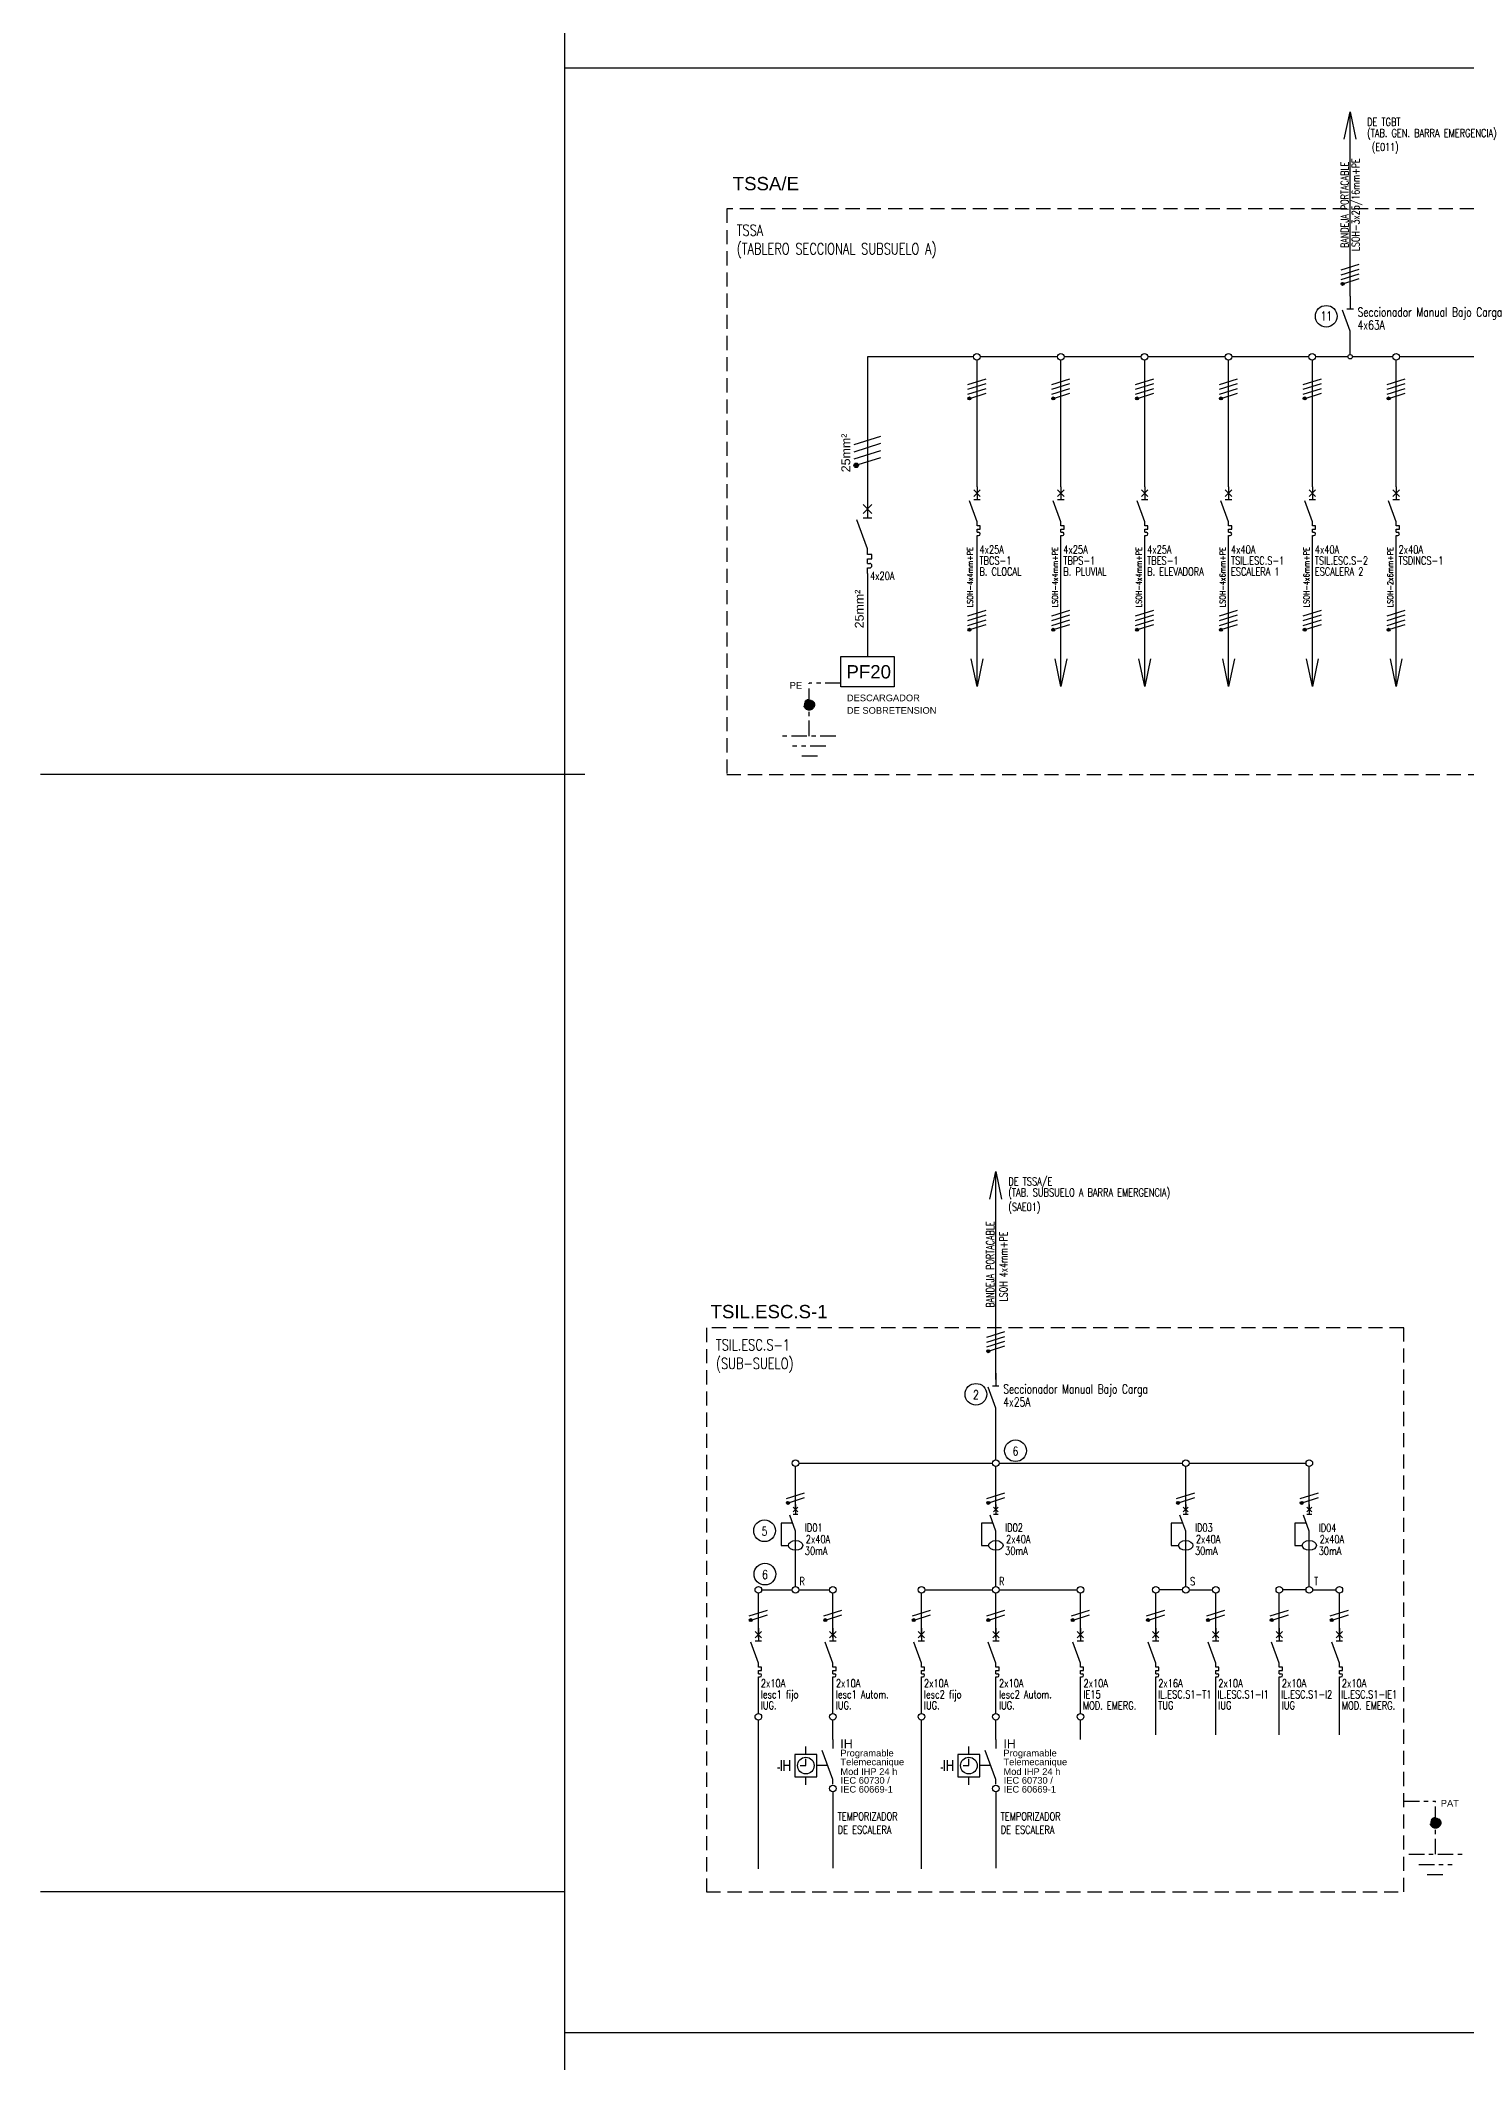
# Model space of a CAD drawing. Extents: x 2998 to 3854, y 1175 to 1727.
# Drawn here: x 3563.32 to 3595.39, y 1306.93 to 1352.4 of the extents above; entities that cross this region are included whole.
import ezdxf
from ezdxf.enums import TextEntityAlignment as Align

# ---------------------------------------------------------------- set-up
doc = ezdxf.new("R2010")
doc.units = 0
doc.linetypes.add('OCJ-ESQUEMAS UNIFILARES-CORREGIDOS IDO-REV.br$0$DASHED', pattern=[19.05, 12.7, -6.35])
doc.linetypes.add('OCJ-ESQUEMAS UNIFILARES-CORREGIDOS IDO-REV.br$0$EJE_5', pattern=[7.1, 5, -1, 0.1, -1])
for name, color, linetype in [('OCJ-ESQUEMAS UNIFILARES-CORREGIDOS IDO-REV.br$0$00-IE', 1, 'Continuous'), ('OCJ-ESQUEMAS UNIFILARES-CORREGIDOS IDO-REV.br$0$00-IE-CABLES', 10, 'Continuous'), ('OCJ-ESQUEMAS UNIFILARES-CORREGIDOS IDO-REV.br$0$01-ELE-APARATOS', 170, 'Continuous'), ('OCJ-ESQUEMAS UNIFILARES-CORREGIDOS IDO-REV.br$0$CABLES', 10, 'Continuous'), ('OCJ-ESQUEMAS UNIFILARES-CORREGIDOS IDO-REV.br$0$ELECTRIC', 4, 'Continuous'), ('OCJ-ESQUEMAS UNIFILARES-CORREGIDOS IDO-REV.br$0$NOMBRE DE PLANOS', 6, 'Continuous'), ('OCJ-ESQUEMAS UNIFILARES-CORREGIDOS IDO-REV.br$0$PAT', 80, 'Continuous'), ('OCJ-ESQUEMAS UNIFILARES-CORREGIDOS IDO-REV.br$0$TEXTO', 7, 'Continuous'), ('OCJ-ESQUEMAS UNIFILARES-CORREGIDOS IDO-REV.br$0$Textos', 4, 'Continuous')]:
    doc.layers.add(name, color=color, linetype=linetype)
doc.styles.add('OCJ-ESQUEMAS UNIFILARES-CORREGIDOS IDO-REV.br$0$ARIAL', font='arial.ttf', dxfattribs={"height": 0.2})
doc.styles.add('OCJ-ESQUEMAS UNIFILARES-CORREGIDOS IDO-REV.br$0$COTAS', font='sanss___.ttf', dxfattribs={"width": 0.7})
doc.styles.add('OCJ-ESQUEMAS UNIFILARES-CORREGIDOS IDO-REV.br$0$Electricidad', font='ROMANS.SHX', dxfattribs={"width": 0.75, "height": 0.175})

# ---------------------------------------------------------------- blocks, each defined once
blk = doc.blocks.new('OCJ-ESQUEMAS UNIFILARES-CORREGIDOS IDO-REV.br$0$Unif-Interruptor-Term')
for p, q in [((0, -1.013), (0.045, -1.013)), ((0, -1.103), (0.045, -1.103))]:
    blk.add_line(p, q)
for points in [[(-0.09, 0.177), (0.09, -0.003)], [(-0.09, -0.003), (0.09, 0.177)], [(0, 0.267), (0, -0.093)], [(0, -0.72), (-0.215, -0.128)], [(-0.09, -0.093), (0.09, -0.093)], [(0, -0.833), (0, -0.72)], [(0, -0.923), (0.09, -0.923), (0.09, -0.833), (0, -0.833)], [(0, -1.013), (0, -0.923)], [(0, -1.215), (0, -1.103)]]:
    blk.add_lwpolyline(points)
blk.add_arc((0.045, -1.058), 0.045, 270, 90)
blk = doc.blocks.new('OCJ-ESQUEMAS UNIFILARES-CORREGIDOS IDO-REV.br$0$Unif-Interruptor-Dif')
for points in [[(-0.068, 0.11), (0.068, -0.025)], [(-0.068, -0.025), (0.068, 0.11)], [(0, 0.177), (0, -0.093)], [(-0.081, -0.343), (-0.405, -0.343), (-0.405, -0.97), (-0.202, -0.97)], [(0, -0.565), (-0.162, -0.121)], [(-0.068, -0.093), (0.068, -0.093)], [(0, -1.308), (0, -0.565)]]:
    blk.add_lwpolyline(points)
blk.add_ellipse((0, -0.97), major_axis=(0.203, 0), ratio=0.670814)
blk = doc.blocks.new('OCJ-ESQUEMAS UNIFILARES-CORREGIDOS IDO-REV.br$0$IH')
at = {"layer": 'OCJ-ESQUEMAS UNIFILARES-CORREGIDOS IDO-REV.br$0$01-ELE-APARATOS'}
for p, q in [((-1.158, 0.297), (-1.158, 0.534)), ((-1.092, 0.297), (-1.092, 0.534)), ((-0.967, 0.297), (-0.967, 0.534)), ((-0.608, 0.665), (-0.608, 0.847)), ((-1.191, 0.357), (-1.242, 0.357)), ((-0.967, 0.415), (-1.092, 0.415)), ((-0.608, -0.017), (-0.608, 0.165)), ((-0.115, 0.415), (-0.358, 0.415))]:
    blk.add_line(p, q, dxfattribs=at)
for points in [[(0, 0.999), (0, 0.799)], [(-0.734, 0.415), (-0.608, 0.415), (-0.608, 0.565)], [(0, 0), (0, 0.099), (-0.239, 0.756)]]:
    blk.add_lwpolyline(points, dxfattribs=at)
blk.add_lwpolyline([(-0.858, 0.165), (-0.358, 0.165), (-0.358, 0.665), (-0.858, 0.665)], close=True, dxfattribs=at)
blk.add_circle((-0.608, 0.415), 0.187, dxfattribs=at)
blk = doc.blocks.new('OCJ-ESQUEMAS UNIFILARES-CORREGIDOS IDO-REV.br$0$A$C7AFF483F')
for points in [[(0, 0.09), (-0.172, 0.564)], [(-0.072, 0.592), (0.072, 0.592)], [(0, 0.88), (0, 0.592)], [(0, 0), (0, 0.09)]]:
    blk.add_lwpolyline(points)
blk = doc.blocks.new('OCJ-ESQUEMAS UNIFILARES-CORREGIDOS IDO-REV.br$0$ITM')
at = {"layer": 'OCJ-ESQUEMAS UNIFILARES-CORREGIDOS IDO-REV.br$0$01-ELE-APARATOS'}
for p, q in [((0, 0.225), (0.05, 0.225)), ((0, 0.125), (0.05, 0.125))]:
    blk.add_line(p, q, dxfattribs=at)
for points in [[(-0.1, 1.55), (0.1, 1.35)], [(-0.1, 1.35), (0.1, 1.55)], [(0, 1.65), (0, 1.25)], [(0, 0.55), (-0.239, 1.208)], [(-0.1, 1.25), (0.1, 1.25)], [(0, 0.425), (0, 0.55)], [(0, 0.325), (0.1, 0.325), (0.1, 0.425), (0, 0.425)], [(0, 0.225), (0, 0.325)], [(0, 0), (0, 0.125)]]:
    blk.add_lwpolyline(points, dxfattribs=at)
blk.add_arc((0.05, 0.175), 0.05, 270, 90, dxfattribs=at)

msp = doc.modelspace()

# ---------------------------------------------------------------- hatches: boundary and pattern name
at = {"layer": 'OCJ-ESQUEMAS UNIFILARES-CORREGIDOS IDO-REV.br$0$00-IE-CABLES'}
for points in [[(3592.571, 1346.908, 1), (3592.626, 1346.948, 1)], [(3584.182, 1344.331, 1), (3584.237, 1344.371, 1)], [(3586.067, 1344.331, 1), (3586.121, 1344.371, 1)], [(3587.952, 1344.331, 1), (3588.006, 1344.371, 1)], [(3589.836, 1344.331, 1), (3589.891, 1344.371, 1)], [(3591.721, 1344.331, 1), (3591.776, 1344.371, 1)], [(3593.606, 1344.331, 1), (3593.66, 1344.371, 1)], [(3584.182, 1339.129, 1), (3584.237, 1339.169, 1)], [(3586.067, 1339.129, 1), (3586.121, 1339.169, 1)], [(3587.952, 1339.129, 1), (3588.006, 1339.169, 1)], [(3589.836, 1339.129, 1), (3589.891, 1339.169, 1)], [(3591.721, 1339.129, 1), (3591.776, 1339.169, 1)], [(3593.606, 1339.129, 1), (3593.66, 1339.169, 1)], [(3584.604, 1322.904, 1), (3584.658, 1322.943, 1)], [(3580.102, 1319.494, 1), (3580.156, 1319.534, 1)], [(3584.606, 1319.494, 1), (3584.66, 1319.534, 1)], [(3588.874, 1319.494, 1), (3588.929, 1319.534, 1)], [(3591.654, 1319.494, 1), (3591.708, 1319.534, 1)], [(3579.264, 1316.856, 1), (3579.319, 1316.896, 1)], [(3580.939, 1316.856, 1), (3580.994, 1316.896, 1)], [(3582.931, 1316.856, 1), (3582.986, 1316.896, 1)], [(3584.606, 1316.856, 1), (3584.66, 1316.896, 1)], [(3586.506, 1316.856, 1), (3586.561, 1316.896, 1)], [(3588.199, 1316.856, 1), (3588.254, 1316.896, 1)], [(3589.549, 1316.856, 1), (3589.604, 1316.896, 1)], [(3590.979, 1316.856, 1), (3591.033, 1316.896, 1)], [(3592.329, 1316.856, 1), (3592.383, 1316.896, 1)]]:
    msp.add_hatch(color=256, dxfattribs=at).paths.add_polyline_path(points)
at = {"layer": 'OCJ-ESQUEMAS UNIFILARES-CORREGIDOS IDO-REV.br$0$CABLES'}
msp.add_hatch(color=256, dxfattribs=at).paths.add_polyline_path([(3581.704, 1342.878, 1), (3581.623, 1342.819, 1)])
at = {"layer": 'OCJ-ESQUEMAS UNIFILARES-CORREGIDOS IDO-REV.br$0$PAT', "linetype": 'OCJ-ESQUEMAS UNIFILARES-CORREGIDOS IDO-REV.br$0$EJE_5', "ltscale": 0.07}
h = msp.add_hatch(color=256, dxfattribs=at)
h.paths.add_polyline_path([(3580.485, 1337.463), (3580.725, 1337.463, 1)])
h.paths.add_polyline_path([(3580.725, 1337.463), (3580.605, 1337.463), (3580.605, 1337.343, 0.414214)])
h.paths.add_polyline_path([(3580.605, 1337.463), (3580.485, 1337.463, 0.414214), (3580.605, 1337.343)])
h = msp.add_hatch(color=256, dxfattribs=at)
h.paths.add_polyline_path([(3594.81, 1312.318), (3594.57, 1312.318, -1)])
h.paths.add_polyline_path([(3594.57, 1312.318), (3594.69, 1312.318), (3594.69, 1312.198, -0.414214)])
h.paths.add_polyline_path([(3594.69, 1312.318), (3594.81, 1312.318, -0.414214), (3594.69, 1312.198)])

# ---------------------------------------------------------------- linework, layer by layer
at = {"layer": 'OCJ-ESQUEMAS UNIFILARES-CORREGIDOS IDO-REV.br$0$00-IE'}
for p, q in [((3581.917, 1345.289), (3581.917, 1342.066)), ((3584.304, 1345.289), (3581.917, 1345.289)), ((3586.189, 1345.289), (3584.452, 1345.289)), ((3588.074, 1345.289), (3586.337, 1345.289)), ((3589.959, 1345.289), (3588.222, 1345.289)), ((3591.843, 1345.289), (3590.107, 1345.289)), ((3592.72, 1345.289), (3591.992, 1345.289)), ((3593.728, 1345.289), (3592.82, 1345.289)), ((3595.613, 1345.289), (3593.876, 1345.289)), ((3581.917, 1340.416), (3581.917, 1338.545))]:
    msp.add_line(p, q, dxfattribs=at)
at = {"layer": 'OCJ-ESQUEMAS UNIFILARES-CORREGIDOS IDO-REV.br$0$00-IE-CABLES'}
for p, q in [((3575.107, 1637.447), (3575.107, 1285.628)), ((3592.77, 1346.653), (3592.77, 1350.798)), ((3592.77, 1345.339), (3592.77, 1345.847)), ((3584.381, 1342.365), (3584.381, 1345.215)), ((3586.265, 1342.365), (3586.265, 1345.215)), ((3588.15, 1342.365), (3588.15, 1345.215)), ((3590.035, 1342.365), (3590.035, 1345.215)), ((3591.92, 1342.365), (3591.92, 1345.215)), ((3593.804, 1342.365), (3593.804, 1345.215)), ((3584.381, 1337.876), (3584.381, 1341.179)), ((3586.265, 1337.876), (3586.265, 1341.179)), ((3588.15, 1337.876), (3588.15, 1341.179)), ((3590.035, 1337.876), (3590.035, 1341.179)), ((3591.92, 1337.876), (3591.92, 1341.179)), ((3593.804, 1337.876), (3593.804, 1341.179)), ((3575.107, 1335.895), (3563.321, 1335.895)), ((3575.564, 1335.895), (3563.778, 1335.895)), ((3584.802, 1322.29), (3584.802, 1326.965)), ((3584.802, 1320.482), (3584.802, 1321.554)), ((3580.3, 1319.332), (3580.3, 1320.334)), ((3580.375, 1320.408), (3584.73, 1320.408)), ((3584.804, 1319.332), (3584.804, 1320.334)), ((3584.878, 1320.408), (3588.998, 1320.408)), ((3589.073, 1319.332), (3589.073, 1320.334)), ((3589.147, 1320.408), (3591.778, 1320.408)), ((3591.852, 1319.332), (3591.852, 1320.334)), ((3580.3, 1317.632), (3580.3, 1318.433)), ((3584.804, 1317.632), (3584.804, 1318.433)), ((3589.073, 1317.632), (3589.073, 1318.433)), ((3591.852, 1317.632), (3591.852, 1318.433)), ((3579.463, 1316.482), (3579.463, 1317.483)), ((3579.537, 1317.557), (3580.226, 1317.557)), ((3580.375, 1317.557), (3581.064, 1317.557)), ((3581.138, 1316.482), (3581.138, 1317.483)), ((3583.13, 1316.482), (3583.13, 1317.483)), ((3583.204, 1317.557), (3584.73, 1317.557)), ((3584.804, 1316.482), (3584.804, 1317.483)), ((3584.878, 1317.557), (3586.631, 1317.557)), ((3586.705, 1316.482), (3586.705, 1317.483)), ((3588.398, 1316.482), (3588.398, 1317.483)), ((3588.998, 1317.557), (3588.472, 1317.557)), ((3589.147, 1317.557), (3589.673, 1317.557)), ((3589.748, 1316.482), (3589.748, 1317.483)), ((3591.177, 1316.482), (3591.177, 1317.483)), ((3591.778, 1317.557), (3591.251, 1317.557)), ((3591.926, 1317.557), (3592.453, 1317.557)), ((3592.527, 1316.482), (3592.527, 1317.483)), ((3579.463, 1314.781), (3579.463, 1315.583)), ((3581.138, 1314.781), (3581.138, 1315.583)), ((3583.13, 1314.781), (3583.13, 1315.583)), ((3584.804, 1314.781), (3584.804, 1315.583)), ((3586.705, 1314.781), (3586.705, 1315.583)), ((3588.398, 1314.295), (3588.398, 1315.583)), ((3589.748, 1314.295), (3589.748, 1315.583)), ((3591.177, 1314.295), (3591.177, 1315.583)), ((3592.527, 1314.295), (3592.527, 1315.583)), ((3579.464, 1311.286), (3579.463, 1314.629)), ((3581.139, 1314.188), (3581.138, 1314.629)), ((3583.131, 1311.286), (3583.13, 1314.629)), ((3584.805, 1314.188), (3584.804, 1314.629)), ((3586.706, 1314.188), (3586.705, 1314.629)), ((3581.138, 1313.014), (3581.138, 1311.296)), ((3584.804, 1313.014), (3584.804, 1311.296)), ((3575.107, 1310.762), (3563.321, 1310.762))]:
    msp.add_line(p, q, dxfattribs=at)
for points in [[(3592.639, 1350.18), (3592.77, 1350.798), (3592.901, 1350.18)], [(3592.566, 1347.242), (3592.973, 1347.37)], [(3592.566, 1347.134), (3592.973, 1347.262)], [(3592.566, 1347.026), (3592.973, 1347.154)], [(3592.631, 1346.938), (3592.973, 1347.046)], [(3584.177, 1344.665), (3584.584, 1344.793)], [(3586.062, 1344.665), (3586.469, 1344.793)], [(3587.947, 1344.665), (3588.354, 1344.793)], [(3589.831, 1344.665), (3590.238, 1344.793)], [(3591.716, 1344.665), (3592.123, 1344.793)], [(3593.601, 1344.665), (3594.008, 1344.793)], [(3584.177, 1344.557), (3584.584, 1344.685)], [(3584.177, 1344.449), (3584.584, 1344.577)], [(3584.241, 1344.361), (3584.584, 1344.469)], [(3586.062, 1344.557), (3586.469, 1344.685)], [(3586.062, 1344.449), (3586.469, 1344.577)], [(3586.126, 1344.361), (3586.469, 1344.469)], [(3587.947, 1344.557), (3588.354, 1344.685)], [(3587.947, 1344.449), (3588.354, 1344.577)], [(3588.011, 1344.361), (3588.354, 1344.469)], [(3589.831, 1344.557), (3590.238, 1344.685)], [(3589.831, 1344.449), (3590.238, 1344.577)], [(3589.896, 1344.361), (3590.238, 1344.469)], [(3591.716, 1344.557), (3592.123, 1344.685)], [(3591.716, 1344.449), (3592.123, 1344.577)], [(3591.781, 1344.361), (3592.123, 1344.469)], [(3593.601, 1344.557), (3594.008, 1344.685)], [(3593.601, 1344.449), (3594.008, 1344.577)], [(3593.665, 1344.361), (3594.008, 1344.469)], [(3584.177, 1339.463), (3584.584, 1339.591)], [(3584.177, 1339.355), (3584.584, 1339.483)], [(3584.177, 1339.247), (3584.584, 1339.375)], [(3586.062, 1339.463), (3586.469, 1339.591)], [(3586.062, 1339.355), (3586.469, 1339.483)], [(3586.062, 1339.247), (3586.469, 1339.375)], [(3587.947, 1339.463), (3588.354, 1339.591)], [(3587.947, 1339.355), (3588.354, 1339.483)], [(3587.947, 1339.247), (3588.354, 1339.375)], [(3589.831, 1339.463), (3590.238, 1339.591)], [(3589.831, 1339.355), (3590.238, 1339.483)], [(3589.831, 1339.247), (3590.238, 1339.375)], [(3591.716, 1339.463), (3592.123, 1339.591)], [(3591.716, 1339.355), (3592.123, 1339.483)], [(3591.716, 1339.247), (3592.123, 1339.375)], [(3593.601, 1339.463), (3594.008, 1339.591)], [(3593.601, 1339.355), (3594.008, 1339.483)], [(3593.601, 1339.247), (3594.008, 1339.375)], [(3584.241, 1339.159), (3584.584, 1339.267)], [(3586.126, 1339.159), (3586.469, 1339.267)], [(3588.011, 1339.159), (3588.354, 1339.267)], [(3589.896, 1339.159), (3590.238, 1339.267)], [(3591.781, 1339.159), (3592.123, 1339.267)], [(3593.665, 1339.159), (3594.008, 1339.267)], [(3584.511, 1338.494), (3584.381, 1337.876), (3584.25, 1338.494)], [(3586.396, 1338.494), (3586.265, 1337.876), (3586.135, 1338.494)], [(3588.281, 1338.494), (3588.15, 1337.876), (3588.019, 1338.494)], [(3590.166, 1338.494), (3590.035, 1337.876), (3589.904, 1338.494)], [(3592.051, 1338.494), (3591.92, 1337.876), (3591.789, 1338.494)], [(3593.935, 1338.494), (3593.804, 1337.876), (3593.674, 1338.494)], [(3584.671, 1326.347), (3584.802, 1326.965), (3584.933, 1326.347)], [(3584.599, 1323.237), (3585.006, 1323.366)], [(3584.599, 1323.129), (3585.006, 1323.258)], [(3584.599, 1323.021), (3585.006, 1323.15)], [(3584.663, 1322.934), (3585.006, 1323.042)], [(3580.097, 1319.612), (3580.504, 1319.741)], [(3584.601, 1319.612), (3585.008, 1319.741)], [(3588.869, 1319.612), (3589.276, 1319.741)], [(3591.649, 1319.612), (3592.056, 1319.741)], [(3580.161, 1319.524), (3580.504, 1319.633)], [(3584.665, 1319.524), (3585.008, 1319.633)], [(3588.933, 1319.524), (3589.276, 1319.633)], [(3591.713, 1319.524), (3592.056, 1319.633)], [(3579.26, 1316.974), (3579.667, 1317.103)], [(3580.934, 1316.974), (3581.341, 1317.103)], [(3582.926, 1316.974), (3583.333, 1317.103)], [(3584.601, 1316.974), (3585.008, 1317.103)], [(3586.501, 1316.974), (3586.908, 1317.103)], [(3588.194, 1316.974), (3588.601, 1317.103)], [(3589.544, 1316.974), (3589.951, 1317.103)], [(3590.974, 1316.974), (3591.381, 1317.103)], [(3592.324, 1316.974), (3592.731, 1317.103)], [(3579.324, 1316.886), (3579.667, 1316.995)], [(3580.999, 1316.886), (3581.341, 1316.995)], [(3582.991, 1316.886), (3583.333, 1316.995)], [(3584.665, 1316.886), (3585.008, 1316.995)], [(3586.565, 1316.886), (3586.908, 1316.995)], [(3588.258, 1316.886), (3588.601, 1316.995)], [(3589.608, 1316.886), (3589.951, 1316.995)], [(3591.038, 1316.886), (3591.381, 1316.995)], [(3592.388, 1316.886), (3592.731, 1316.995)]]:
    msp.add_lwpolyline(points, dxfattribs=at)
at = {"layer": 'OCJ-ESQUEMAS UNIFILARES-CORREGIDOS IDO-REV.br$0$00-IE-CABLES', "color": 3}
msp.add_lwpolyline([(3581.319, 1338.545), (3582.516, 1338.545), (3582.516, 1337.863), (3581.319, 1337.863)], close=True, dxfattribs=at)
at = {"layer": 'OCJ-ESQUEMAS UNIFILARES-CORREGIDOS IDO-REV.br$0$00-IE-CABLES'}
for centre, radius in [((3592.599, 1346.928), 0.0338), ((3584.378, 1345.289), 0.0741), ((3586.263, 1345.289), 0.0741), ((3588.148, 1345.289), 0.0741), ((3590.033, 1345.289), 0.0741), ((3591.917, 1345.289), 0.0741), ((3593.802, 1345.289), 0.0741), ((3584.209, 1344.351), 0.0338), ((3586.094, 1344.351), 0.0338), ((3587.979, 1344.351), 0.0338), ((3589.864, 1344.351), 0.0338), ((3591.748, 1344.351), 0.0338), ((3593.633, 1344.351), 0.0338), ((3584.209, 1339.149), 0.0338), ((3586.094, 1339.149), 0.0338), ((3587.979, 1339.149), 0.0338), ((3589.864, 1339.149), 0.0338), ((3591.748, 1339.149), 0.0338), ((3593.633, 1339.149), 0.0338), ((3584.631, 1322.924), 0.0338), ((3580.3, 1320.408), 0.0741), ((3584.804, 1320.408), 0.0741), ((3589.073, 1320.408), 0.0741), ((3591.852, 1320.408), 0.0741), ((3580.129, 1319.514), 0.0338), ((3584.633, 1319.514), 0.0338), ((3588.901, 1319.514), 0.0338), ((3591.681, 1319.514), 0.0338), ((3579.463, 1317.557), 0.0741), ((3579.463, 1317.557), 0.0741), ((3580.3, 1317.557), 0.0741), ((3581.138, 1317.557), 0.0741), ((3583.13, 1317.557), 0.0741), ((3583.13, 1317.557), 0.0741), ((3584.804, 1317.557), 0.0741), ((3586.705, 1317.557), 0.0741), ((3588.398, 1317.557), 0.0741), ((3589.073, 1317.557), 0.0741), ((3589.748, 1317.557), 0.0741), ((3591.177, 1317.557), 0.0741), ((3591.852, 1317.557), 0.0741), ((3591.852, 1317.557), 0.0741), ((3592.527, 1317.557), 0.0741), ((3579.292, 1316.876), 0.0338), ((3580.966, 1316.876), 0.0338), ((3582.958, 1316.876), 0.0338), ((3584.633, 1316.876), 0.0338), ((3586.533, 1316.876), 0.0338), ((3588.226, 1316.876), 0.0338), ((3589.576, 1316.876), 0.0338), ((3591.006, 1316.876), 0.0338), ((3592.356, 1316.876), 0.0338), ((3579.463, 1314.704), 0.0741), ((3581.138, 1314.704), 0.0741), ((3583.13, 1314.704), 0.0741), ((3584.804, 1314.704), 0.0741), ((3586.705, 1314.704), 0.0741), ((3581.138, 1313.088), 0.0741), ((3584.804, 1313.088), 0.0741)]:
    msp.add_circle(centre, radius, dxfattribs=at)
at = {"layer": 'OCJ-ESQUEMAS UNIFILARES-CORREGIDOS IDO-REV.br$0$CABLES'}
for points in [[(3581.616, 1343.313), (3582.219, 1343.504)], [(3581.616, 1343.153), (3582.219, 1343.344)], [(3581.616, 1342.993), (3582.219, 1343.184)], [(3581.711, 1342.863), (3582.219, 1343.024)]]:
    msp.add_lwpolyline(points, dxfattribs=at)
for centre in [(3592.77, 1345.289), (3581.663, 1342.848)]:
    msp.add_circle(centre, 0.05, dxfattribs=at)
at = {"layer": 'OCJ-ESQUEMAS UNIFILARES-CORREGIDOS IDO-REV.br$0$ELECTRIC', "linetype": 'OCJ-ESQUEMAS UNIFILARES-CORREGIDOS IDO-REV.br$0$DASHED', "ltscale": 0.025}
for points in [[(3578.752, 1335.895), (3633.179, 1335.895), (3633.179, 1348.615), (3578.752, 1348.615)], [(3578.295, 1310.762), (3593.976, 1310.762), (3593.976, 1323.448), (3578.295, 1323.448)]]:
    msp.add_lwpolyline(points, close=True, dxfattribs=at)
at = {"layer": 'OCJ-ESQUEMAS UNIFILARES-CORREGIDOS IDO-REV.br$0$NOMBRE DE PLANOS'}
msp.add_lwpolyline([(3575.107, 1307.605), (3637.33, 1307.605), (3637.33, 1351.782), (3575.107, 1351.782)], close=True, dxfattribs=at)
at = {"layer": 'OCJ-ESQUEMAS UNIFILARES-CORREGIDOS IDO-REV.br$0$PAT', "linetype": 'OCJ-ESQUEMAS UNIFILARES-CORREGIDOS IDO-REV.br$0$EJE_5', "ltscale": 0.07}
for p, q in [((3581.319, 1337.95), (3580.605, 1337.95)), ((3580.605, 1337.48), (3580.605, 1337.95)), ((3580.605, 1336.755), (3580.605, 1337.463)), ((3581.205, 1336.755), (3580.005, 1336.755)), ((3580.98, 1336.53), (3580.23, 1336.53)), ((3580.792, 1336.305), (3580.417, 1336.305)), ((3593.976, 1312.805), (3594.69, 1312.805)), ((3594.69, 1312.334), (3594.69, 1312.805)), ((3594.69, 1311.609), (3594.69, 1312.318)), ((3594.09, 1311.609), (3595.29, 1311.609)), ((3594.315, 1311.384), (3595.065, 1311.384)), ((3594.503, 1311.159), (3594.878, 1311.159))]:
    msp.add_line(p, q, dxfattribs=at)
for centre in [(3580.605, 1337.463), (3580.605, 1337.463), (3594.69, 1312.318), (3594.69, 1312.318)]:
    msp.add_circle(centre, 0.12, dxfattribs=at)
at = {"layer": 'OCJ-ESQUEMAS UNIFILARES-CORREGIDOS IDO-REV.br$0$TEXTO'}
for centre in [(3592.232, 1346.199), (3584.356, 1321.955), (3585.245, 1320.687), (3579.602, 1318.887), (3579.612, 1317.911)]:
    msp.add_circle(centre, 0.244, dxfattribs=at)

# ---------------------------------------------------------------- block references
at = {"layer": 'OCJ-ESQUEMAS UNIFILARES-CORREGIDOS IDO-REV.br$0$01-ELE-APARATOS'}
for name, p in [('OCJ-ESQUEMAS UNIFILARES-CORREGIDOS IDO-REV.br$0$A$C7AFF483F', (3592.77, 1345.773)), ('OCJ-ESQUEMAS UNIFILARES-CORREGIDOS IDO-REV.br$0$ITM', (3581.917, 1340.416)), ('OCJ-ESQUEMAS UNIFILARES-CORREGIDOS IDO-REV.br$0$A$C7AFF483F', (3584.802, 1321.554)), ('OCJ-ESQUEMAS UNIFILARES-CORREGIDOS IDO-REV.br$0$IH', (3581.139, 1313.19)), ('OCJ-ESQUEMAS UNIFILARES-CORREGIDOS IDO-REV.br$0$IH', (3584.805, 1313.19))]:
    msp.add_blockref(name, p, dxfattribs=at)
at = {"layer": 'OCJ-ESQUEMAS UNIFILARES-CORREGIDOS IDO-REV.br$0$01-ELE-APARATOS', "xscale": 0.7999999999999545, "yscale": 0.7999999999999545, "zscale": 0.7999999999999545}
for name, p in [('OCJ-ESQUEMAS UNIFILARES-CORREGIDOS IDO-REV.br$0$Unif-Interruptor-Term', (3584.381, 1342.151)), ('OCJ-ESQUEMAS UNIFILARES-CORREGIDOS IDO-REV.br$0$Unif-Interruptor-Term', (3586.265, 1342.151)), ('OCJ-ESQUEMAS UNIFILARES-CORREGIDOS IDO-REV.br$0$Unif-Interruptor-Term', (3588.15, 1342.151)), ('OCJ-ESQUEMAS UNIFILARES-CORREGIDOS IDO-REV.br$0$Unif-Interruptor-Term', (3590.035, 1342.151)), ('OCJ-ESQUEMAS UNIFILARES-CORREGIDOS IDO-REV.br$0$Unif-Interruptor-Term', (3591.92, 1342.151)), ('OCJ-ESQUEMAS UNIFILARES-CORREGIDOS IDO-REV.br$0$Unif-Interruptor-Term', (3593.804, 1342.151)), ('OCJ-ESQUEMAS UNIFILARES-CORREGIDOS IDO-REV.br$0$Unif-Interruptor-Dif', (3580.3, 1319.332)), ('OCJ-ESQUEMAS UNIFILARES-CORREGIDOS IDO-REV.br$0$Unif-Interruptor-Dif', (3584.804, 1319.332)), ('OCJ-ESQUEMAS UNIFILARES-CORREGIDOS IDO-REV.br$0$Unif-Interruptor-Dif', (3589.073, 1319.332)), ('OCJ-ESQUEMAS UNIFILARES-CORREGIDOS IDO-REV.br$0$Unif-Interruptor-Dif', (3591.852, 1319.332)), ('OCJ-ESQUEMAS UNIFILARES-CORREGIDOS IDO-REV.br$0$Unif-Interruptor-Term', (3579.463, 1316.482)), ('OCJ-ESQUEMAS UNIFILARES-CORREGIDOS IDO-REV.br$0$Unif-Interruptor-Term', (3581.138, 1316.482)), ('OCJ-ESQUEMAS UNIFILARES-CORREGIDOS IDO-REV.br$0$Unif-Interruptor-Term', (3583.13, 1316.482)), ('OCJ-ESQUEMAS UNIFILARES-CORREGIDOS IDO-REV.br$0$Unif-Interruptor-Term', (3584.804, 1316.482)), ('OCJ-ESQUEMAS UNIFILARES-CORREGIDOS IDO-REV.br$0$Unif-Interruptor-Term', (3586.705, 1316.482)), ('OCJ-ESQUEMAS UNIFILARES-CORREGIDOS IDO-REV.br$0$Unif-Interruptor-Term', (3588.398, 1316.482)), ('OCJ-ESQUEMAS UNIFILARES-CORREGIDOS IDO-REV.br$0$Unif-Interruptor-Term', (3589.748, 1316.482)), ('OCJ-ESQUEMAS UNIFILARES-CORREGIDOS IDO-REV.br$0$Unif-Interruptor-Term', (3591.177, 1316.482)), ('OCJ-ESQUEMAS UNIFILARES-CORREGIDOS IDO-REV.br$0$Unif-Interruptor-Term', (3592.527, 1316.482))]:
    msp.add_blockref(name, p, dxfattribs=at)

# ---------------------------------------------------------------- texts
at = {"layer": 'OCJ-ESQUEMAS UNIFILARES-CORREGIDOS IDO-REV.br$0$TEXTO', "style": 'OCJ-ESQUEMAS UNIFILARES-CORREGIDOS IDO-REV.br$0$Electricidad', "width": 0.75}
for s, height, p in [('DE TGBT', 0.18, (3593.15, 1350.479)), ('(TAB. GEN. BARRA EMERGENCIA)', 0.18, (3593.15, 1350.231)), ('TSSA', 0.25, (3578.978, 1348.009)), ('(TABLERO SECCIONAL SUBSUELO A)', 0.25, (3578.978, 1347.592)), ('11', 0.2, (3592.104, 1346.105)), ('Seccionador Manual Bajo Carga', 0.2, (3592.937, 1346.194)), ('4x63A', 0.2, (3592.937, 1345.902)), ('TBCS-1', 0.18, (3584.435, 1340.615)), ('4x25A', 0.18, (3584.435, 1340.863)), ('TBPS-1', 0.18, (3586.32, 1340.615)), ('4x25A', 0.18, (3586.32, 1340.863)), ('TBES-1', 0.18, (3588.205, 1340.615)), ('4x25A', 0.18, (3588.205, 1340.863)), ('TSIL.ESC.S-1', 0.18, (3590.09, 1340.615)), ('4x40A', 0.18, (3590.09, 1340.863)), ('TSIL.ESC.S-2', 0.18, (3591.975, 1340.615)), ('4x40A', 0.18, (3591.975, 1340.863)), ('TSDINCS-1', 0.18, (3593.859, 1340.615)), ('2x40A', 0.18, (3593.859, 1340.863)), ('4x20A', 0.18, (3581.974, 1340.272)), ('B. CLOCAL', 0.18, (3584.435, 1340.367)), ('B. PLUVIAL', 0.18, (3586.32, 1340.367)), ('B. ELEVADORA', 0.18, (3588.205, 1340.367)), ('ESCALERA 1', 0.18, (3590.09, 1340.367)), ('ESCALERA 2', 0.18, (3591.975, 1340.367)), ('DE TSSA/E', 0.18, (3585.084, 1326.652)), ('(TAB. SUBSUELO A BARRA EMERGENCIA)', 0.18, (3585.084, 1326.404)), ('(SAE01)', 0.18, (3585.084, 1326.08)), ('TSIL.ESC.S-1', 0.25, (3578.51, 1322.94)), ('(SUB-SUELO)', 0.25, (3578.51, 1322.524)), ('2', 0.2, (3584.292, 1321.845)), ('Seccionador Manual Bajo Carga', 0.2, (3584.97, 1321.974)), ('4x25A', 0.2, (3584.97, 1321.683)), ('6', 0.2, (3585.181, 1320.577)), ('5', 0.2, (3579.538, 1318.777)), ('ID01', 0.18, (3580.509, 1318.866)), ('ID02', 0.18, (3585.013, 1318.866)), ('ID03', 0.18, (3589.281, 1318.866)), ('ID04', 0.18, (3592.063, 1318.862)), ('30mA', 0.18, (3580.509, 1318.345)), ('2x40A', 0.18, (3580.53, 1318.609)), ('30mA', 0.18, (3585.013, 1318.345)), ('2x40A', 0.18, (3585.034, 1318.609)), ('30mA', 0.18, (3589.281, 1318.345)), ('2x40A', 0.18, (3589.302, 1318.609)), ('30mA', 0.18, (3592.063, 1318.341)), ('2x40A', 0.18, (3592.084, 1318.605)), ('6', 0.2, (3579.548, 1317.801)), ('R', 0.18, (3580.387, 1317.66)), ('R', 0.18, (3584.874, 1317.66)), ('S', 0.18, (3589.17, 1317.66)), ('T', 0.18, (3591.96, 1317.66)), ('2x10A', 0.18, (3579.52, 1315.365)), ('Iesc1 fijo', 0.18, (3579.52, 1315.117)), ('2x10A', 0.18, (3581.207, 1315.365)), ('Iesc1 Autom.', 0.18, (3581.207, 1315.117)), ('2x10A', 0.18, (3583.187, 1315.365)), ('Iesc2 fijo', 0.18, (3583.187, 1315.117)), ('2x10A', 0.18, (3584.874, 1315.365)), ('Iesc2 Autom.', 0.18, (3584.874, 1315.117)), ('2x10A', 0.18, (3586.774, 1315.365)), ('IE15', 0.18, (3586.774, 1315.117)), ('2x16A', 0.18, (3588.455, 1315.365)), ('IL.ESC.S1-T1 ', 0.18, (3588.455, 1315.117)), ('IL.ESC.S1-I1 ', 0.18, (3589.787, 1315.117)), ('2x10A', 0.18, (3589.805, 1315.365)), ('IL.ESC.S1-I2 ', 0.18, (3591.217, 1315.117)), ('2x10A', 0.18, (3591.234, 1315.365)), ('IL.ESC.S1-IE1 ', 0.18, (3592.567, 1315.117)), ('2x10A', 0.18, (3592.584, 1315.365)), ('IUG.', 0.18, (3579.52, 1314.869)), ('IUG.', 0.18, (3581.207, 1314.869)), ('IUG.', 0.18, (3583.187, 1314.869)), ('IUG.', 0.18, (3584.874, 1314.869)), ('MOD. EMERG.', 0.18, (3586.762, 1314.865)), ('TUG', 0.18, (3588.455, 1314.869)), ('IUG', 0.18, (3589.805, 1314.869)), ('IUG', 0.18, (3591.234, 1314.869)), ('MOD. EMERG.', 0.18, (3592.584, 1314.865))]:
    msp.add_text(s, height=height, dxfattribs=at).set_placement(p)
msp.add_text('(E011)', height=0.175, dxfattribs=at).set_placement((3593.56, 1349.92), align=Align.CENTER)
at = {"layer": 'OCJ-ESQUEMAS UNIFILARES-CORREGIDOS IDO-REV.br$0$TEXTO', "style": 'OCJ-ESQUEMAS UNIFILARES-CORREGIDOS IDO-REV.br$0$ARIAL'}
for s, height, p in [('TSSA/E', 0.3, (3578.887, 1349.033)), ('PE', 0.15, (3580.169, 1337.823)), ('DESCARGADOR ', 0.15, (3581.454, 1337.542)), ('DE SOBRETENSION', 0.15, (3581.454, 1337.26)), ('TSIL.ESC.S-1', 0.3, (3578.389, 1323.665)), ('Programable', 0.15, (3581.307, 1313.811)), ('IH', 0.2, (3581.307, 1313.994)), ('Programable', 0.15, (3584.973, 1313.811)), ('IH', 0.2, (3584.973, 1313.994)), ('Telemecanique', 0.15, (3581.308, 1313.612)), ('Mod IHP 24 h', 0.15, (3581.308, 1313.395)), ('Telemecanique', 0.15, (3584.974, 1313.612)), ('Mod IHP 24 h', 0.15, (3584.974, 1313.395)), ('IEC 60730 /', 0.15, (3581.313, 1313.198)), ('IEC 60669-1', 0.15, (3581.313, 1312.997)), ('IEC 60730 /', 0.15, (3584.979, 1313.198)), ('IEC 60669-1', 0.15, (3584.979, 1312.997)), ('PAT', 0.15, (3594.808, 1312.683))]:
    msp.add_text(s, height=height, dxfattribs=at).set_placement(p)
at = {"layer": 'OCJ-ESQUEMAS UNIFILARES-CORREGIDOS IDO-REV.br$0$TEXTO', "style": 'OCJ-ESQUEMAS UNIFILARES-CORREGIDOS IDO-REV.br$0$Electricidad', "width": 0.75}
for s, height, p in [('BANDEJA PORTACABLE', 0.175, (3592.732, 1348.707)), ('LSOH-3x25/16mm+PE', 0.175, (3592.982, 1348.707)), ('LSOH-4x4mm+PE', 0.13125, (3584.289, 1340.331)), ('LSOH-4x4mm+PE', 0.13125, (3586.199, 1340.331)), ('LSOH-4x4mm+PE', 0.13125, (3588.083, 1340.331)), ('LSOH-4x6mm+PE', 0.13125, (3589.968, 1340.331)), ('LSOH-4x6mm+PE', 0.13125, (3591.853, 1340.331)), ('LSOH-2x6mm+PE', 0.13125, (3593.738, 1340.331)), ('BANDEJA PORTACABLE', 0.175, (3584.764, 1324.875)), ('LSOH 4x4mm+PE', 0.175, (3585.062, 1324.828))]:
    msp.add_text(s, height=height, rotation=90, dxfattribs=at).set_placement(p, align=Align.CENTER)
at = {"layer": 'OCJ-ESQUEMAS UNIFILARES-CORREGIDOS IDO-REV.br$0$TEXTO', "style": 'OCJ-ESQUEMAS UNIFILARES-CORREGIDOS IDO-REV.br$0$ARIAL'}
for p in [(3581.529, 1343.126), (3581.833, 1339.616)]:
    msp.add_text('25mm²', height=0.2, rotation=90, dxfattribs=at).set_placement(p, align=Align.CENTER)
at = {"layer": 'OCJ-ESQUEMAS UNIFILARES-CORREGIDOS IDO-REV.br$0$TEXTO', "char_height": 0.18, "attachment_point": 1, "style": 'OCJ-ESQUEMAS UNIFILARES-CORREGIDOS IDO-REV.br$0$Electricidad'}
for insert in [(3581.247, 1312.553), (3584.913, 1312.553)]:
    msp.add_mtext_dynamic_manual_height_columns('TEMPORIZADOR DE ESCALERA', width=1.75067, gutter_width=12.5, heights=[0], dxfattribs=dict(at, insert=insert))
at = {"layer": 'OCJ-ESQUEMAS UNIFILARES-CORREGIDOS IDO-REV.br$0$Textos', "style": 'OCJ-ESQUEMAS UNIFILARES-CORREGIDOS IDO-REV.br$0$COTAS'}
msp.add_text('PF20', height=0.3, dxfattribs=at).set_placement((3581.444, 1338.054))

doc.saveas('drawing.dxf')
